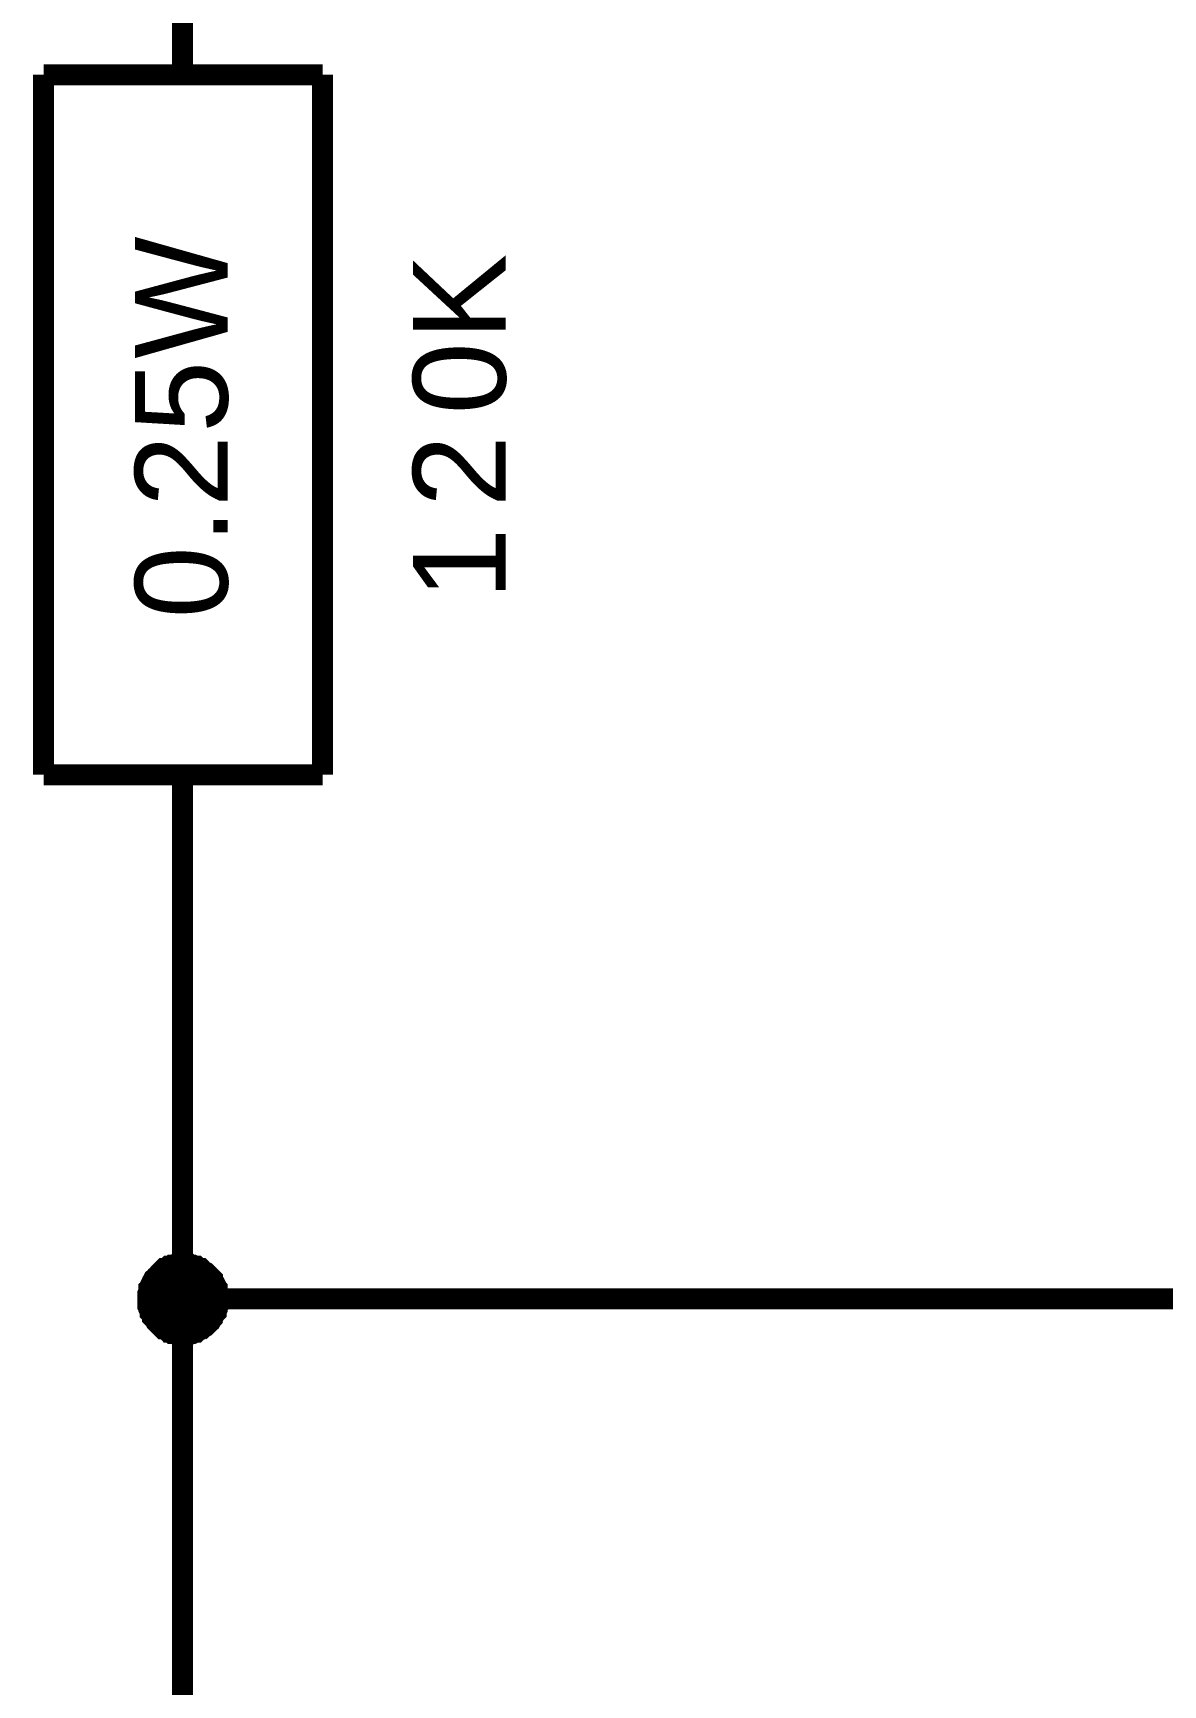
# Model space of a CAD drawing. Header units: millimetres. Extents: x -2024 to 917, y -725 to 13.
# Drawn here: x 332.5 to 348.65, y -271.8 to -248.2 of the extents above; entities that cross this region are included whole.
import ezdxf

# ---------------------------------------------------------------- set-up
doc = ezdxf.new("R2010")
doc.units = ezdxf.units.MM
doc.layers.add('Sheet', color=255, linetype='Continuous')
doc.styles.get("Standard").update_dxf_attribs({"font": 'arial.ttf'})

msp = doc.modelspace()

# ---------------------------------------------------------------- linework, layer by layer
at = {"layer": 'Sheet'}
for points, const_width in [([(334.637, -248.796), (334.637, -246.295)], 0.3), ([(332.651, -248.796), (336.639, -248.796)], 0.3), ([(332.651, -258.797), (332.651, -248.796)], 0.3), ([(336.639, -258.797), (336.639, -248.796)], 0.3), ([(332.651, -258.797), (336.639, -258.797)], 0.3), ([(334.637, -258.797), (334.637, -261.298)], 0.3), ([(334.637, -271.283), (334.637, -266.282), (334.637, -261.298)], 0.3), ([(334.14, -266.282), (334.14, -266.265), (334.14, -266.232), (334.14, -266.216), (334.157, -266.182), (334.157, -266.166), (334.157, -266.133), (334.173, -266.116), (334.173, -266.1), (334.19, -266.066), (334.206, -266.05), (334.206, -266.033), (334.223, -266), (334.24, -265.984), (334.256, -265.967), (334.273, -265.951), (334.289, -265.934), (334.306, -265.917), (334.322, -265.901), (334.339, -265.884), (334.355, -265.868), (334.372, -265.851), (334.405, -265.851), (334.422, -265.835), (334.438, -265.818), (334.471, -265.818), (334.488, -265.802), (334.504, -265.802), (334.537, -265.802), (334.554, -265.785), (334.587, -265.785), (334.604, -265.785), (334.637, -265.785)], 0.3), ([(334.14, -266.282), (334.14, -266.265), (334.14, -266.232), (334.14, -266.216), (334.157, -266.182), (334.157, -266.166), (334.157, -266.133), (334.173, -266.116), (334.173, -266.1), (334.19, -266.066), (334.206, -266.05), (334.206, -266.033), (334.223, -266), (334.24, -265.984), (334.256, -265.967), (334.273, -265.951), (334.289, -265.934), (334.306, -265.917), (334.322, -265.901), (334.339, -265.884), (334.355, -265.868), (334.372, -265.851), (334.405, -265.851), (334.422, -265.835), (334.438, -265.818), (334.471, -265.818), (334.488, -265.802), (334.504, -265.802), (334.537, -265.802), (334.554, -265.785), (334.587, -265.785), (334.604, -265.785), (334.637, -265.785)], 0.3), ([(334.14, -266.282), (334.14, -266.265), (334.14, -266.232), (334.14, -266.216), (334.157, -266.182), (334.157, -266.166), (334.157, -266.133), (334.173, -266.116), (334.173, -266.1), (334.19, -266.066), (334.206, -266.05), (334.206, -266.033), (334.223, -266), (334.24, -265.984), (334.256, -265.967), (334.273, -265.951), (334.289, -265.934), (334.306, -265.917), (334.322, -265.901), (334.339, -265.884), (334.355, -265.868), (334.372, -265.851), (334.405, -265.851), (334.422, -265.835), (334.438, -265.818), (334.471, -265.818), (334.488, -265.802), (334.504, -265.802), (334.537, -265.802), (334.554, -265.785), (334.587, -265.785), (334.604, -265.785), (334.637, -265.785)], 0.3), ([(334.14, -266.282), (334.14, -266.265), (334.14, -266.232), (334.14, -266.216), (334.157, -266.182), (334.157, -266.166), (334.157, -266.133), (334.173, -266.116), (334.173, -266.1), (334.19, -266.066), (334.206, -266.05), (334.206, -266.033), (334.223, -266), (334.24, -265.984), (334.256, -265.967), (334.273, -265.951), (334.289, -265.934), (334.306, -265.917), (334.322, -265.901), (334.339, -265.884), (334.355, -265.868), (334.372, -265.851), (334.405, -265.851), (334.422, -265.835), (334.438, -265.818), (334.471, -265.818), (334.488, -265.802), (334.504, -265.802), (334.537, -265.802), (334.554, -265.785), (334.587, -265.785), (334.604, -265.785), (334.637, -265.785)], 0.3), ([(334.14, -266.282), (334.14, -266.265), (334.14, -266.232), (334.14, -266.216), (334.157, -266.182), (334.157, -266.166), (334.157, -266.133), (334.173, -266.116), (334.173, -266.1), (334.19, -266.066), (334.206, -266.05), (334.206, -266.033), (334.223, -266), (334.24, -265.984), (334.256, -265.967), (334.273, -265.951), (334.289, -265.934), (334.306, -265.917), (334.322, -265.901), (334.339, -265.884), (334.355, -265.868), (334.372, -265.851), (334.405, -265.851), (334.422, -265.835), (334.438, -265.818), (334.471, -265.818), (334.488, -265.802), (334.504, -265.802), (334.537, -265.802), (334.554, -265.785), (334.587, -265.785), (334.604, -265.785), (334.637, -265.785)], 0.0991), ([(334.14, -266.282), (334.14, -266.265), (334.14, -266.232), (334.14, -266.216), (334.157, -266.182), (334.157, -266.166), (334.157, -266.133), (334.173, -266.116), (334.173, -266.1), (334.19, -266.066), (334.206, -266.05), (334.206, -266.033), (334.223, -266), (334.24, -265.984), (334.256, -265.967), (334.273, -265.951), (334.289, -265.934), (334.306, -265.917), (334.322, -265.901), (334.339, -265.884), (334.355, -265.868), (334.372, -265.851), (334.405, -265.851), (334.422, -265.835), (334.438, -265.818), (334.471, -265.818), (334.488, -265.802), (334.504, -265.802), (334.537, -265.802), (334.554, -265.785), (334.587, -265.785), (334.604, -265.785), (334.637, -265.785)], 0.0991), ([(334.14, -266.282), (334.14, -266.265), (334.14, -266.232), (334.14, -266.216), (334.157, -266.182), (334.157, -266.166), (334.157, -266.133), (334.173, -266.116), (334.173, -266.1), (334.19, -266.066), (334.206, -266.05), (334.206, -266.033), (334.223, -266), (334.24, -265.984), (334.256, -265.967), (334.273, -265.951), (334.289, -265.934), (334.306, -265.917), (334.322, -265.901), (334.339, -265.884), (334.355, -265.868), (334.372, -265.851), (334.405, -265.851), (334.422, -265.835), (334.438, -265.818), (334.471, -265.818), (334.488, -265.802), (334.504, -265.802), (334.537, -265.802), (334.554, -265.785), (334.587, -265.785), (334.604, -265.785), (334.637, -265.785)], 0.0991), ([(334.14, -266.282), (334.14, -266.265), (334.14, -266.232), (334.14, -266.216), (334.157, -266.182), (334.157, -266.166), (334.157, -266.133), (334.173, -266.116), (334.173, -266.1), (334.19, -266.066), (334.206, -266.05), (334.206, -266.033), (334.223, -266), (334.24, -265.984), (334.256, -265.967), (334.273, -265.951), (334.289, -265.934), (334.306, -265.917), (334.322, -265.901), (334.339, -265.884), (334.355, -265.868), (334.372, -265.851), (334.405, -265.851), (334.422, -265.835), (334.438, -265.818), (334.471, -265.818), (334.488, -265.802), (334.504, -265.802), (334.537, -265.802), (334.554, -265.785), (334.587, -265.785), (334.604, -265.785), (334.637, -265.785)], 0.0991), ([(334.637, -265.785), (334.637, -265.785)], 0.3), ([(334.637, -265.785), (334.67, -265.785), (334.686, -265.785), (334.72, -265.785), (334.736, -265.802), (334.769, -265.802), (334.786, -265.802), (334.819, -265.818), (334.835, -265.818), (334.852, -265.835), (334.885, -265.851), (334.902, -265.851), (334.918, -265.868), (334.935, -265.884), (334.968, -265.901), (334.984, -265.917), (335.001, -265.934), (335.017, -265.951), (335.034, -265.967), (335.051, -265.984), (335.067, -266), (335.067, -266.033), (335.084, -266.05), (335.1, -266.066), (335.117, -266.1), (335.117, -266.116), (335.133, -266.133), (335.133, -266.166), (335.133, -266.182), (335.15, -266.216), (335.15, -266.232), (335.15, -266.265), (335.15, -266.282)], 0.3), ([(334.637, -265.785), (334.637, -265.785)], 0.3), ([(334.637, -265.785), (334.67, -265.785), (334.686, -265.785), (334.72, -265.785), (334.736, -265.802), (334.769, -265.802), (334.786, -265.802), (334.819, -265.818), (334.835, -265.818), (334.852, -265.835), (334.885, -265.851), (334.902, -265.851), (334.918, -265.868), (334.935, -265.884), (334.968, -265.901), (334.984, -265.917), (335.001, -265.934), (335.017, -265.951), (335.034, -265.967), (335.051, -265.984), (335.067, -266), (335.067, -266.033), (335.084, -266.05), (335.1, -266.066), (335.117, -266.1), (335.117, -266.116), (335.133, -266.133), (335.133, -266.166), (335.133, -266.182), (335.15, -266.216), (335.15, -266.232), (335.15, -266.265), (335.15, -266.282)], 0.3), ([(334.637, -265.785), (334.637, -265.785)], 0.3), ([(334.637, -265.785), (334.67, -265.785), (334.686, -265.785), (334.72, -265.785), (334.736, -265.802), (334.769, -265.802), (334.786, -265.802), (334.819, -265.818), (334.835, -265.818), (334.852, -265.835), (334.885, -265.851), (334.902, -265.851), (334.918, -265.868), (334.935, -265.884), (334.968, -265.901), (334.984, -265.917), (335.001, -265.934), (335.017, -265.951), (335.034, -265.967), (335.051, -265.984), (335.067, -266), (335.067, -266.033), (335.084, -266.05), (335.1, -266.066), (335.117, -266.1), (335.117, -266.116), (335.133, -266.133), (335.133, -266.166), (335.133, -266.182), (335.15, -266.216), (335.15, -266.232), (335.15, -266.265), (335.15, -266.282)], 0.3), ([(334.637, -265.785), (334.637, -265.785)], 0.3), ([(334.637, -265.785), (334.67, -265.785), (334.686, -265.785), (334.72, -265.785), (334.736, -265.802), (334.769, -265.802), (334.786, -265.802), (334.819, -265.818), (334.835, -265.818), (334.852, -265.835), (334.885, -265.851), (334.902, -265.851), (334.918, -265.868), (334.935, -265.884), (334.968, -265.901), (334.984, -265.917), (335.001, -265.934), (335.017, -265.951), (335.034, -265.967), (335.051, -265.984), (335.067, -266), (335.067, -266.033), (335.084, -266.05), (335.1, -266.066), (335.117, -266.1), (335.117, -266.116), (335.133, -266.133), (335.133, -266.166), (335.133, -266.182), (335.15, -266.216), (335.15, -266.232), (335.15, -266.265), (335.15, -266.282)], 0.3), ([(334.637, -265.785), (334.637, -265.785)], 0.0991), ([(334.637, -265.785), (334.67, -265.785), (334.686, -265.785), (334.72, -265.785), (334.736, -265.802), (334.769, -265.802), (334.786, -265.802), (334.819, -265.818), (334.835, -265.818), (334.852, -265.835), (334.885, -265.851), (334.902, -265.851), (334.918, -265.868), (334.935, -265.884), (334.968, -265.901), (334.984, -265.917), (335.001, -265.934), (335.017, -265.951), (335.034, -265.967), (335.051, -265.984), (335.067, -266), (335.067, -266.033), (335.084, -266.05), (335.1, -266.066), (335.117, -266.1), (335.117, -266.116), (335.133, -266.133), (335.133, -266.166), (335.133, -266.182), (335.15, -266.216), (335.15, -266.232), (335.15, -266.265), (335.15, -266.282)], 0.0991), ([(334.637, -265.785), (334.637, -265.785)], 0.0991), ([(334.637, -265.785), (334.67, -265.785), (334.686, -265.785), (334.72, -265.785), (334.736, -265.802), (334.769, -265.802), (334.786, -265.802), (334.819, -265.818), (334.835, -265.818), (334.852, -265.835), (334.885, -265.851), (334.902, -265.851), (334.918, -265.868), (334.935, -265.884), (334.968, -265.901), (334.984, -265.917), (335.001, -265.934), (335.017, -265.951), (335.034, -265.967), (335.051, -265.984), (335.067, -266), (335.067, -266.033), (335.084, -266.05), (335.1, -266.066), (335.117, -266.1), (335.117, -266.116), (335.133, -266.133), (335.133, -266.166), (335.133, -266.182), (335.15, -266.216), (335.15, -266.232), (335.15, -266.265), (335.15, -266.282)], 0.0991), ([(334.637, -265.785), (334.637, -265.785)], 0.0991), ([(334.637, -265.785), (334.67, -265.785), (334.686, -265.785), (334.72, -265.785), (334.736, -265.802), (334.769, -265.802), (334.786, -265.802), (334.819, -265.818), (334.835, -265.818), (334.852, -265.835), (334.885, -265.851), (334.902, -265.851), (334.918, -265.868), (334.935, -265.884), (334.968, -265.901), (334.984, -265.917), (335.001, -265.934), (335.017, -265.951), (335.034, -265.967), (335.051, -265.984), (335.067, -266), (335.067, -266.033), (335.084, -266.05), (335.1, -266.066), (335.117, -266.1), (335.117, -266.116), (335.133, -266.133), (335.133, -266.166), (335.133, -266.182), (335.15, -266.216), (335.15, -266.232), (335.15, -266.265), (335.15, -266.282)], 0.0991), ([(334.637, -265.785), (334.637, -265.785)], 0.0991), ([(334.637, -265.785), (334.67, -265.785), (334.686, -265.785), (334.72, -265.785), (334.736, -265.802), (334.769, -265.802), (334.786, -265.802), (334.819, -265.818), (334.835, -265.818), (334.852, -265.835), (334.885, -265.851), (334.902, -265.851), (334.918, -265.868), (334.935, -265.884), (334.968, -265.901), (334.984, -265.917), (335.001, -265.934), (335.017, -265.951), (335.034, -265.967), (335.051, -265.984), (335.067, -266), (335.067, -266.033), (335.084, -266.05), (335.1, -266.066), (335.117, -266.1), (335.117, -266.116), (335.133, -266.133), (335.133, -266.166), (335.133, -266.182), (335.15, -266.216), (335.15, -266.232), (335.15, -266.265), (335.15, -266.282)], 0.0991), ([(334.637, -266.795), (334.604, -266.795), (334.587, -266.795), (334.554, -266.795), (334.537, -266.779), (334.504, -266.779), (334.488, -266.779), (334.471, -266.762), (334.438, -266.762), (334.422, -266.745), (334.405, -266.729), (334.372, -266.712), (334.355, -266.712), (334.339, -266.696), (334.322, -266.679), (334.306, -266.663), (334.289, -266.646), (334.273, -266.629), (334.256, -266.613), (334.24, -266.58), (334.223, -266.563), (334.206, -266.547), (334.206, -266.53), (334.19, -266.497), (334.173, -266.48), (334.173, -266.464), (334.157, -266.431), (334.157, -266.414), (334.157, -266.381), (334.14, -266.365), (334.14, -266.331), (334.14, -266.315), (334.14, -266.282)], 0.3), ([(334.14, -266.282), (334.14, -266.282)], 0.3), ([(334.637, -266.795), (334.604, -266.795), (334.587, -266.795), (334.554, -266.795), (334.537, -266.779), (334.504, -266.779), (334.488, -266.779), (334.471, -266.762), (334.438, -266.762), (334.422, -266.745), (334.405, -266.729), (334.372, -266.712), (334.355, -266.712), (334.339, -266.696), (334.322, -266.679), (334.306, -266.663), (334.289, -266.646), (334.273, -266.629), (334.256, -266.613), (334.24, -266.58), (334.223, -266.563), (334.206, -266.547), (334.206, -266.53), (334.19, -266.497), (334.173, -266.48), (334.173, -266.464), (334.157, -266.431), (334.157, -266.414), (334.157, -266.381), (334.14, -266.365), (334.14, -266.331), (334.14, -266.315), (334.14, -266.282)], 0.3), ([(334.14, -266.282), (334.14, -266.282)], 0.3), ([(334.637, -266.795), (334.604, -266.795), (334.587, -266.795), (334.554, -266.795), (334.537, -266.779), (334.504, -266.779), (334.488, -266.779), (334.471, -266.762), (334.438, -266.762), (334.422, -266.745), (334.405, -266.729), (334.372, -266.712), (334.355, -266.712), (334.339, -266.696), (334.322, -266.679), (334.306, -266.663), (334.289, -266.646), (334.273, -266.629), (334.256, -266.613), (334.24, -266.58), (334.223, -266.563), (334.206, -266.547), (334.206, -266.53), (334.19, -266.497), (334.173, -266.48), (334.173, -266.464), (334.157, -266.431), (334.157, -266.414), (334.157, -266.381), (334.14, -266.365), (334.14, -266.331), (334.14, -266.315), (334.14, -266.282)], 0.3), ([(334.14, -266.282), (334.14, -266.282)], 0.3), ([(334.637, -266.795), (334.604, -266.795), (334.587, -266.795), (334.554, -266.795), (334.537, -266.779), (334.504, -266.779), (334.488, -266.779), (334.471, -266.762), (334.438, -266.762), (334.422, -266.745), (334.405, -266.729), (334.372, -266.712), (334.355, -266.712), (334.339, -266.696), (334.322, -266.679), (334.306, -266.663), (334.289, -266.646), (334.273, -266.629), (334.256, -266.613), (334.24, -266.58), (334.223, -266.563), (334.206, -266.547), (334.206, -266.53), (334.19, -266.497), (334.173, -266.48), (334.173, -266.464), (334.157, -266.431), (334.157, -266.414), (334.157, -266.381), (334.14, -266.365), (334.14, -266.331), (334.14, -266.315), (334.14, -266.282)], 0.3), ([(334.14, -266.282), (334.14, -266.282)], 0.3), ([(335.15, -266.282), (335.15, -266.315), (335.15, -266.331), (335.15, -266.365), (335.133, -266.381), (335.133, -266.414), (335.133, -266.431), (335.117, -266.464), (335.117, -266.48), (335.1, -266.497), (335.084, -266.53), (335.067, -266.547), (335.067, -266.563), (335.051, -266.58), (335.034, -266.613), (335.017, -266.629), (335.001, -266.646), (334.984, -266.663), (334.968, -266.679), (334.935, -266.696), (334.918, -266.712), (334.902, -266.712), (334.885, -266.729), (334.852, -266.745), (334.835, -266.762), (334.819, -266.762), (334.786, -266.779), (334.769, -266.779), (334.736, -266.779), (334.72, -266.795), (334.686, -266.795), (334.67, -266.795), (334.637, -266.795)], 0.3), ([(334.637, -266.282), (349.632, -266.282), (349.632, -275.041)], 0.3), ([(335.15, -266.282), (335.15, -266.315), (335.15, -266.331), (335.15, -266.365), (335.133, -266.381), (335.133, -266.414), (335.133, -266.431), (335.117, -266.464), (335.117, -266.48), (335.1, -266.497), (335.084, -266.53), (335.067, -266.547), (335.067, -266.563), (335.051, -266.58), (335.034, -266.613), (335.017, -266.629), (335.001, -266.646), (334.984, -266.663), (334.968, -266.679), (334.935, -266.696), (334.918, -266.712), (334.902, -266.712), (334.885, -266.729), (334.852, -266.745), (334.835, -266.762), (334.819, -266.762), (334.786, -266.779), (334.769, -266.779), (334.736, -266.779), (334.72, -266.795), (334.686, -266.795), (334.67, -266.795), (334.637, -266.795)], 0.3), ([(335.15, -266.282), (335.15, -266.315), (335.15, -266.331), (335.15, -266.365), (335.133, -266.381), (335.133, -266.414), (335.133, -266.431), (335.117, -266.464), (335.117, -266.48), (335.1, -266.497), (335.084, -266.53), (335.067, -266.547), (335.067, -266.563), (335.051, -266.58), (335.034, -266.613), (335.017, -266.629), (335.001, -266.646), (334.984, -266.663), (334.968, -266.679), (334.935, -266.696), (334.918, -266.712), (334.902, -266.712), (334.885, -266.729), (334.852, -266.745), (334.835, -266.762), (334.819, -266.762), (334.786, -266.779), (334.769, -266.779), (334.736, -266.779), (334.72, -266.795), (334.686, -266.795), (334.67, -266.795), (334.637, -266.795)], 0.3), ([(335.15, -266.282), (335.15, -266.315), (335.15, -266.331), (335.15, -266.365), (335.133, -266.381), (335.133, -266.414), (335.133, -266.431), (335.117, -266.464), (335.117, -266.48), (335.1, -266.497), (335.084, -266.53), (335.067, -266.547), (335.067, -266.563), (335.051, -266.58), (335.034, -266.613), (335.017, -266.629), (335.001, -266.646), (334.984, -266.663), (334.968, -266.679), (334.935, -266.696), (334.918, -266.712), (334.902, -266.712), (334.885, -266.729), (334.852, -266.745), (334.835, -266.762), (334.819, -266.762), (334.786, -266.779), (334.769, -266.779), (334.736, -266.779), (334.72, -266.795), (334.686, -266.795), (334.67, -266.795), (334.637, -266.795)], 0.3), ([(335.15, -266.282), (335.15, -266.282), (335.15, -266.282), (335.15, -266.282), (335.15, -266.282), (335.15, -266.282), (335.15, -266.282), (335.15, -266.282), (335.15, -266.282), (335.15, -266.282), (335.15, -266.282), (335.15, -266.282), (335.15, -266.282), (335.15, -266.282), (335.15, -266.282), (335.15, -266.282), (335.15, -266.282), (335.15, -266.282), (335.15, -266.282), (335.15, -266.282), (335.15, -266.282), (335.15, -266.282), (335.15, -266.282), (335.15, -266.282), (335.15, -266.282), (335.15, -266.282), (335.15, -266.282), (335.15, -266.282), (335.15, -266.282), (335.15, -266.282), (335.15, -266.282), (335.15, -266.282), (335.15, -266.282)], 0.3), ([(335.15, -266.282), (335.15, -266.282)], 0.3), ([(335.15, -266.282), (335.15, -266.282), (335.15, -266.282), (335.15, -266.282), (335.15, -266.282), (335.15, -266.282), (335.15, -266.282), (335.15, -266.282), (335.15, -266.282), (335.15, -266.282), (335.15, -266.282), (335.15, -266.282), (335.15, -266.282), (335.15, -266.282), (335.15, -266.282), (335.15, -266.282), (335.15, -266.282), (335.15, -266.282), (335.15, -266.282), (335.15, -266.282), (335.15, -266.282), (335.15, -266.282), (335.15, -266.282), (335.15, -266.282), (335.15, -266.282), (335.15, -266.282), (335.15, -266.282), (335.15, -266.282), (335.15, -266.282), (335.15, -266.282), (335.15, -266.282), (335.15, -266.282), (335.15, -266.282)], 0.3), ([(335.15, -266.282), (335.15, -266.282)], 0.3), ([(335.15, -266.282), (335.15, -266.282), (335.15, -266.282), (335.15, -266.282), (335.15, -266.282), (335.15, -266.282), (335.15, -266.282), (335.15, -266.282), (335.15, -266.282), (335.15, -266.282), (335.15, -266.282), (335.15, -266.282), (335.15, -266.282), (335.15, -266.282), (335.15, -266.282), (335.15, -266.282), (335.15, -266.282), (335.15, -266.282), (335.15, -266.282), (335.15, -266.282), (335.15, -266.282), (335.15, -266.282), (335.15, -266.282), (335.15, -266.282), (335.15, -266.282), (335.15, -266.282), (335.15, -266.282), (335.15, -266.282), (335.15, -266.282), (335.15, -266.282), (335.15, -266.282), (335.15, -266.282), (335.15, -266.282)], 0.3), ([(335.15, -266.282), (335.15, -266.282)], 0.3), ([(335.15, -266.282), (335.15, -266.282), (335.15, -266.282), (335.15, -266.282), (335.15, -266.282), (335.15, -266.282), (335.15, -266.282), (335.15, -266.282), (335.15, -266.282), (335.15, -266.282), (335.15, -266.282), (335.15, -266.282), (335.15, -266.282), (335.15, -266.282), (335.15, -266.282), (335.15, -266.282), (335.15, -266.282), (335.15, -266.282), (335.15, -266.282), (335.15, -266.282), (335.15, -266.282), (335.15, -266.282), (335.15, -266.282), (335.15, -266.282), (335.15, -266.282), (335.15, -266.282), (335.15, -266.282), (335.15, -266.282), (335.15, -266.282), (335.15, -266.282), (335.15, -266.282), (335.15, -266.282), (335.15, -266.282)], 0.3), ([(335.15, -266.282), (335.15, -266.282)], 0.3), ([(334.637, -266.795), (334.604, -266.795), (334.587, -266.795), (334.554, -266.795), (334.537, -266.779), (334.504, -266.779), (334.488, -266.779), (334.471, -266.762), (334.438, -266.762), (334.422, -266.745), (334.405, -266.729), (334.372, -266.712), (334.355, -266.712), (334.339, -266.696), (334.322, -266.679), (334.306, -266.663), (334.289, -266.646), (334.273, -266.629), (334.256, -266.613), (334.24, -266.58), (334.223, -266.563), (334.206, -266.547), (334.206, -266.53), (334.19, -266.497), (334.173, -266.48), (334.173, -266.464), (334.157, -266.431), (334.157, -266.414), (334.157, -266.381), (334.14, -266.365), (334.14, -266.331), (334.14, -266.315), (334.14, -266.282)], 0.0991), ([(334.14, -266.282), (334.14, -266.282)], 0.0991), ([(334.637, -266.795), (334.604, -266.795), (334.587, -266.795), (334.554, -266.795), (334.537, -266.779), (334.504, -266.779), (334.488, -266.779), (334.471, -266.762), (334.438, -266.762), (334.422, -266.745), (334.405, -266.729), (334.372, -266.712), (334.355, -266.712), (334.339, -266.696), (334.322, -266.679), (334.306, -266.663), (334.289, -266.646), (334.273, -266.629), (334.256, -266.613), (334.24, -266.58), (334.223, -266.563), (334.206, -266.547), (334.206, -266.53), (334.19, -266.497), (334.173, -266.48), (334.173, -266.464), (334.157, -266.431), (334.157, -266.414), (334.157, -266.381), (334.14, -266.365), (334.14, -266.331), (334.14, -266.315), (334.14, -266.282)], 0.0991), ([(334.14, -266.282), (334.14, -266.282)], 0.0991), ([(334.637, -266.795), (334.604, -266.795), (334.587, -266.795), (334.554, -266.795), (334.537, -266.779), (334.504, -266.779), (334.488, -266.779), (334.471, -266.762), (334.438, -266.762), (334.422, -266.745), (334.405, -266.729), (334.372, -266.712), (334.355, -266.712), (334.339, -266.696), (334.322, -266.679), (334.306, -266.663), (334.289, -266.646), (334.273, -266.629), (334.256, -266.613), (334.24, -266.58), (334.223, -266.563), (334.206, -266.547), (334.206, -266.53), (334.19, -266.497), (334.173, -266.48), (334.173, -266.464), (334.157, -266.431), (334.157, -266.414), (334.157, -266.381), (334.14, -266.365), (334.14, -266.331), (334.14, -266.315), (334.14, -266.282)], 0.0991), ([(334.14, -266.282), (334.14, -266.282)], 0.0991), ([(334.637, -266.795), (334.604, -266.795), (334.587, -266.795), (334.554, -266.795), (334.537, -266.779), (334.504, -266.779), (334.488, -266.779), (334.471, -266.762), (334.438, -266.762), (334.422, -266.745), (334.405, -266.729), (334.372, -266.712), (334.355, -266.712), (334.339, -266.696), (334.322, -266.679), (334.306, -266.663), (334.289, -266.646), (334.273, -266.629), (334.256, -266.613), (334.24, -266.58), (334.223, -266.563), (334.206, -266.547), (334.206, -266.53), (334.19, -266.497), (334.173, -266.48), (334.173, -266.464), (334.157, -266.431), (334.157, -266.414), (334.157, -266.381), (334.14, -266.365), (334.14, -266.331), (334.14, -266.315), (334.14, -266.282)], 0.0991), ([(334.14, -266.282), (334.14, -266.282)], 0.0991), ([(335.15, -266.282), (335.15, -266.315), (335.15, -266.331), (335.15, -266.365), (335.133, -266.381), (335.133, -266.414), (335.133, -266.431), (335.117, -266.464), (335.117, -266.48), (335.1, -266.497), (335.084, -266.53), (335.067, -266.547), (335.067, -266.563), (335.051, -266.58), (335.034, -266.613), (335.017, -266.629), (335.001, -266.646), (334.984, -266.663), (334.968, -266.679), (334.935, -266.696), (334.918, -266.712), (334.902, -266.712), (334.885, -266.729), (334.852, -266.745), (334.835, -266.762), (334.819, -266.762), (334.786, -266.779), (334.769, -266.779), (334.736, -266.779), (334.72, -266.795), (334.686, -266.795), (334.67, -266.795), (334.637, -266.795)], 0.0991), ([(335.15, -266.282), (335.15, -266.315), (335.15, -266.331), (335.15, -266.365), (335.133, -266.381), (335.133, -266.414), (335.133, -266.431), (335.117, -266.464), (335.117, -266.48), (335.1, -266.497), (335.084, -266.53), (335.067, -266.547), (335.067, -266.563), (335.051, -266.58), (335.034, -266.613), (335.017, -266.629), (335.001, -266.646), (334.984, -266.663), (334.968, -266.679), (334.935, -266.696), (334.918, -266.712), (334.902, -266.712), (334.885, -266.729), (334.852, -266.745), (334.835, -266.762), (334.819, -266.762), (334.786, -266.779), (334.769, -266.779), (334.736, -266.779), (334.72, -266.795), (334.686, -266.795), (334.67, -266.795), (334.637, -266.795)], 0.0991), ([(335.15, -266.282), (335.15, -266.315), (335.15, -266.331), (335.15, -266.365), (335.133, -266.381), (335.133, -266.414), (335.133, -266.431), (335.117, -266.464), (335.117, -266.48), (335.1, -266.497), (335.084, -266.53), (335.067, -266.547), (335.067, -266.563), (335.051, -266.58), (335.034, -266.613), (335.017, -266.629), (335.001, -266.646), (334.984, -266.663), (334.968, -266.679), (334.935, -266.696), (334.918, -266.712), (334.902, -266.712), (334.885, -266.729), (334.852, -266.745), (334.835, -266.762), (334.819, -266.762), (334.786, -266.779), (334.769, -266.779), (334.736, -266.779), (334.72, -266.795), (334.686, -266.795), (334.67, -266.795), (334.637, -266.795)], 0.0991), ([(335.15, -266.282), (335.15, -266.315), (335.15, -266.331), (335.15, -266.365), (335.133, -266.381), (335.133, -266.414), (335.133, -266.431), (335.117, -266.464), (335.117, -266.48), (335.1, -266.497), (335.084, -266.53), (335.067, -266.547), (335.067, -266.563), (335.051, -266.58), (335.034, -266.613), (335.017, -266.629), (335.001, -266.646), (334.984, -266.663), (334.968, -266.679), (334.935, -266.696), (334.918, -266.712), (334.902, -266.712), (334.885, -266.729), (334.852, -266.745), (334.835, -266.762), (334.819, -266.762), (334.786, -266.779), (334.769, -266.779), (334.736, -266.779), (334.72, -266.795), (334.686, -266.795), (334.67, -266.795), (334.637, -266.795)], 0.0991), ([(335.15, -266.282), (335.15, -266.282), (335.15, -266.282), (335.15, -266.282), (335.15, -266.282), (335.15, -266.282), (335.15, -266.282), (335.15, -266.282), (335.15, -266.282), (335.15, -266.282), (335.15, -266.282), (335.15, -266.282), (335.15, -266.282), (335.15, -266.282), (335.15, -266.282), (335.15, -266.282), (335.15, -266.282), (335.15, -266.282), (335.15, -266.282), (335.15, -266.282), (335.15, -266.282), (335.15, -266.282), (335.15, -266.282), (335.15, -266.282), (335.15, -266.282), (335.15, -266.282), (335.15, -266.282), (335.15, -266.282), (335.15, -266.282), (335.15, -266.282), (335.15, -266.282), (335.15, -266.282), (335.15, -266.282)], 0.0991), ([(335.15, -266.282), (335.15, -266.282)], 0.0991), ([(335.15, -266.282), (335.15, -266.282), (335.15, -266.282), (335.15, -266.282), (335.15, -266.282), (335.15, -266.282), (335.15, -266.282), (335.15, -266.282), (335.15, -266.282), (335.15, -266.282), (335.15, -266.282), (335.15, -266.282), (335.15, -266.282), (335.15, -266.282), (335.15, -266.282), (335.15, -266.282), (335.15, -266.282), (335.15, -266.282), (335.15, -266.282), (335.15, -266.282), (335.15, -266.282), (335.15, -266.282), (335.15, -266.282), (335.15, -266.282), (335.15, -266.282), (335.15, -266.282), (335.15, -266.282), (335.15, -266.282), (335.15, -266.282), (335.15, -266.282), (335.15, -266.282), (335.15, -266.282), (335.15, -266.282)], 0.0991), ([(335.15, -266.282), (335.15, -266.282)], 0.0991), ([(335.15, -266.282), (335.15, -266.282), (335.15, -266.282), (335.15, -266.282), (335.15, -266.282), (335.15, -266.282), (335.15, -266.282), (335.15, -266.282), (335.15, -266.282), (335.15, -266.282), (335.15, -266.282), (335.15, -266.282), (335.15, -266.282), (335.15, -266.282), (335.15, -266.282), (335.15, -266.282), (335.15, -266.282), (335.15, -266.282), (335.15, -266.282), (335.15, -266.282), (335.15, -266.282), (335.15, -266.282), (335.15, -266.282), (335.15, -266.282), (335.15, -266.282), (335.15, -266.282), (335.15, -266.282), (335.15, -266.282), (335.15, -266.282), (335.15, -266.282), (335.15, -266.282), (335.15, -266.282), (335.15, -266.282)], 0.0991), ([(335.15, -266.282), (335.15, -266.282)], 0.0991), ([(335.15, -266.282), (335.15, -266.282), (335.15, -266.282), (335.15, -266.282), (335.15, -266.282), (335.15, -266.282), (335.15, -266.282), (335.15, -266.282), (335.15, -266.282), (335.15, -266.282), (335.15, -266.282), (335.15, -266.282), (335.15, -266.282), (335.15, -266.282), (335.15, -266.282), (335.15, -266.282), (335.15, -266.282), (335.15, -266.282), (335.15, -266.282), (335.15, -266.282), (335.15, -266.282), (335.15, -266.282), (335.15, -266.282), (335.15, -266.282), (335.15, -266.282), (335.15, -266.282), (335.15, -266.282), (335.15, -266.282), (335.15, -266.282), (335.15, -266.282), (335.15, -266.282), (335.15, -266.282), (335.15, -266.282)], 0.0991), ([(335.15, -266.282), (335.15, -266.282)], 0.0991), ([(334.637, -273.783), (334.637, -271.283)], 0.3)]:
    msp.add_lwpolyline(points, dxfattribs=dict(at, const_width=const_width))
at = {"layer": 'Sheet', "const_width": 0.508}
msp.add_lwpolyline([(334.335, -266.282, 1), (334.843, -266.282, 1)], format="xyb", close=True, dxfattribs=at)

# ---------------------------------------------------------------- texts
at = {"layer": 'Sheet'}
for s, p in [('W', (335.282, -252.852)), ('K', (339.255, -252.588)), ('0', (339.255, -253.647)), ('5', (335.282, -253.912)), ('2', (335.282, -254.972)), ('2', (339.255, -254.972)), ('.', (335.282, -255.502)), ('1', (339.255, -256.297)), ('0', (335.282, -256.562))]:
    msp.add_text(s, height=1.325, rotation=90, dxfattribs=at).set_placement(p)

doc.saveas('drawing.dxf')
